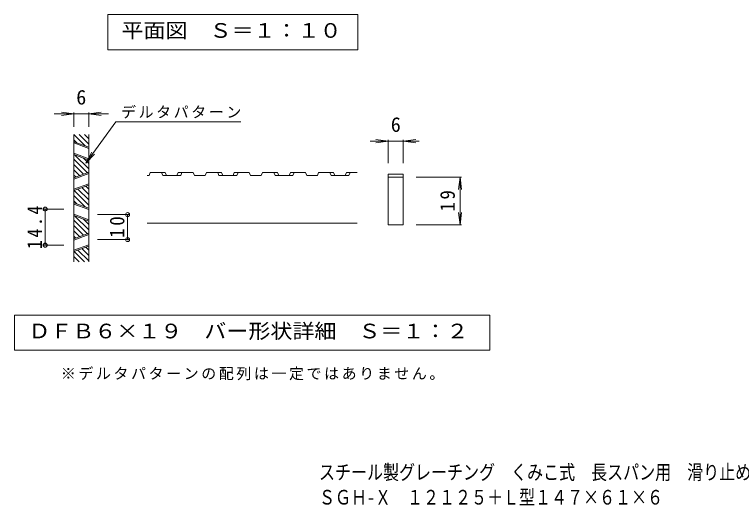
# Model space of a CAD drawing. Units: millimetres on the paper, enlarged 10 times, with parts at other scales. Extents: x -1782 to 1840, y -1371 to 1338.
# Drawn here: x -1424 to 29, y -1371 to -389 of the extents above; entities that cross this region are included whole.
import ezdxf
from ezdxf.enums import TextEntityAlignment as Align

# ---------------------------------------------------------------- set-up
doc = ezdxf.new("R2010")
doc.units = ezdxf.units.MM
doc.header["$LTSCALE"] = 10
doc.header["$PDMODE"] = 32
doc.header["$PDSIZE"] = 8
for name, color, linetype, lineweight in [('C-4', 7, 'Continuous', 9), ('D-2', 3, 'Continuous', 9), ('D-4', 7, 'Continuous', 9)]:
    doc.layers.add(name, color=color, linetype=linetype, lineweight=lineweight)
doc.layers.add('F-5_F-5ﾚｲﾔ', color=2, linetype='Continuous')
doc.styles.add('ＭＳ ゴシック', font='')
doc.styles.get('ＭＳ ゴシック').set_extended_font_data('MS Gothic')

msp = doc.modelspace()

# ---------------------------------------------------------------- linework, layer by layer
at = {"layer": 'C-4'}
for p, q in [((-1237.84, -389.41), (-1237.84, -460.01)), ((-737.84, -389.41), (-1237.84, -389.41)), ((-737.84, -389.41), (-737.84, -460.01)), ((-1237.84, -460.01), (-737.84, -460.01))]:
    msp.add_line(p, q, dxfattribs=at)
at = {"layer": 'D-2'}
for p, q in [((-1305.7, -629.4), (-1305.7, -883.96)), ((-1305.49, -629.4), (-1282.76, -652.12)), ((-1294.88, -629.4), (-1275.7, -648.57)), ((-1284.27, -629.4), (-1275.7, -637.96)), ((-1275.7, -629.4), (-1275.7, -883.96)), ((-1305.7, -639.78), (-1299.51, -645.98)), ((-1305.7, -643.71), (-1275.7, -654.71)), ((-1305.7, -646.29), (-1275.7, -657.29)), ((-1305.7, -666.9), (-1275.7, -677.9)), ((-1305.7, -669.48), (-1275.7, -680.48)), ((-1305.7, -678.56), (-1278.52, -705.74)), ((-1303.3, -670.36), (-1275.7, -697.96)), ((-1286.55, -676.5), (-1275.7, -687.35)), ((-1305.7, -689.17), (-1286.29, -708.59)), ((-1305.7, -699.78), (-1294.05, -711.43)), ((-1305.7, -715.71), (-1275.7, -704.71)), ((-1305.7, -718.29), (-1275.7, -707.29)), ((-1305.7, -710.38), (-1301.81, -714.28)), ((-1155.27, -711.59), (-1159.27, -711.59)), ((-1155.27, -711.59), (-1152.69, -705.59)), ((-1122.69, -705.59), (-1152.69, -705.59)), ((-1122.69, -705.59), (-1120.11, -711.59)), ((-1096.92, -705.59), (-1099.5, -711.59)), ((-1096.92, -705.59), (-1066.92, -705.59)), ((-1089.42, -705.59), (-1092, -711.59)), ((-1066.92, -705.59), (-1064.34, -711.59)), ((-1064.34, -711.59), (-1043.09, -711.59)), ((-1040.52, -705.59), (-1043.09, -711.59)), ((-1040.52, -705.59), (-1010.52, -705.59)), ((-1015.44, -711.59), (-1018.02, -705.59)), ((-1015.44, -711.59), (-979.82, -711.59)), ((-1007.94, -711.59), (-1010.52, -705.59)), ((-984.75, -705.59), (-987.32, -711.59)), ((-977.25, -705.59), (-979.82, -711.59)), ((-952.17, -711.59), (-930.92, -711.59)), ((-928.35, -705.59), (-930.92, -711.59)), ((-928.35, -705.59), (-898.35, -705.59)), ((-903.27, -711.59), (-905.85, -705.59)), ((-903.27, -711.59), (-867.65, -711.59)), ((-895.77, -711.59), (-898.35, -705.59)), ((-872.58, -705.59), (-875.15, -711.59)), ((-865.08, -705.59), (-867.65, -711.59)), ((-840, -711.59), (-818.75, -711.59)), ((-816.17, -705.59), (-818.75, -711.59)), ((-816.17, -705.59), (-786.17, -705.59)), ((-791.1, -711.59), (-793.67, -705.59)), ((-791.1, -711.59), (-755.48, -711.59)), ((-783.6, -711.59), (-786.17, -705.59)), ((-760.4, -705.59), (-762.98, -711.59)), ((-760.4, -705.59), (-739.04, -705.59)), ((-752.9, -705.59), (-755.48, -711.59)), ((-676.9, -708.75), (-676.9, -809.75)), ((-646.9, -708.75), (-676.9, -708.75)), ((-646.9, -708.75), (-646.9, -809.75)), ((-646.9, -714.75), (-676.9, -714.75)), ((-1305.7, -738.9), (-1275.7, -727.9)), ((-1305.7, -741.48), (-1275.7, -730.48)), ((-1297.28, -738.39), (-1275.7, -759.96)), ((-1289.52, -735.54), (-1275.7, -749.36)), ((-1281.76, -732.7), (-1275.7, -738.75)), ((-1305.7, -751.18), (-1282.76, -774.12)), ((-1305.04, -741.23), (-1275.7, -770.57)), ((-1305.7, -761.78), (-1299.51, -767.98)), ((-1305.7, -765.71), (-1275.7, -776.71)), ((-1305.7, -768.29), (-1275.7, -779.29)), ((-1305.7, -788.9), (-1275.7, -799.9)), ((-1305.7, -791.48), (-1275.7, -802.48)), ((-1303.3, -792.36), (-1275.7, -819.96)), ((-1286.55, -798.5), (-1275.7, -809.35)), ((-1305.7, -800.56), (-1278.52, -827.74)), ((-1305.7, -811.17), (-1286.29, -830.59)), ((-739.04, -806.59), (-1159.27, -806.59)), ((-646.9, -809.75), (-676.9, -809.75)), ((-1305.7, -821.78), (-1294.05, -833.43)), ((-1305.7, -837.71), (-1275.7, -826.71)), ((-1305.7, -840.29), (-1275.7, -829.29)), ((-1305.7, -832.38), (-1301.81, -836.28)), ((-1305.7, -860.9), (-1275.7, -849.9)), ((-1305.7, -863.48), (-1275.7, -852.48)), ((-1281.76, -854.7), (-1275.7, -860.75)), ((-1305.04, -863.23), (-1284.32, -883.96)), ((-1297.28, -860.39), (-1275.7, -881.96)), ((-1289.52, -857.54), (-1275.7, -871.36)), ((-1305.7, -873.18), (-1294.93, -883.96))]:
    msp.add_line(p, q, dxfattribs=at)
for points in [[(-1130.19, -705.59), (-1127.61, -711.59), (-1092, -711.59)], [(-984.75, -705.59), (-954.75, -705.59), (-952.17, -711.59)], [(-872.58, -705.59), (-842.58, -705.59), (-840, -711.59)]]:
    msp.add_lwpolyline(points, dxfattribs=at)
at = {"layer": 'D-4'}
for p, q in [((-1305.7, -588.16), (-1344.86, -588.16)), ((-1305.7, -588.16), (-1330.49, -584.9)), ((-1305.7, -588.16), (-1330.49, -591.42)), ((-1305.7, -613.69), (-1305.7, -585.16)), ((-1275.7, -588.16), (-1305.7, -588.16)), ((-1275.7, -588.16), (-1250.92, -584.9)), ((-1275.7, -613.69), (-1275.7, -585.16)), ((-1275.7, -588.16), (-1250.92, -591.42)), ((-1236.17, -588.16), (-1275.7, -588.16)), ((-1221.49, -604.11), (-971.79, -604.11)), ((-676.9, -642.79), (-712.89, -642.79)), ((-676.9, -642.79), (-701.68, -639.53)), ((-676.9, -642.79), (-701.68, -646.05)), ((-676.9, -686.73), (-676.9, -639.79)), ((-646.9, -642.79), (-676.9, -642.79)), ((-646.9, -642.79), (-622.11, -639.53)), ((-646.9, -686.73), (-646.9, -639.79)), ((-646.9, -642.79), (-622.11, -646.05)), ((-615.31, -642.79), (-646.9, -642.79)), ((-1281.45, -686.53), (-1264.23, -668.4)), ((-621.46, -714.75), (-530.47, -714.75)), ((-533.47, -714.75), (-536.73, -739.53)), ((-533.47, -809.75), (-533.47, -714.75)), ((-533.47, -714.75), (-530.2, -739.53)), ((-1365.92, -778.59), (-1325.7, -778.59)), ((-1362.92, -778.59), (-1362.92, -850.59)), ((-1195.15, -789.59), (-1257.98, -789.59)), ((-1198.15, -789.59), (-1198.15, -839.59)), ((-533.47, -809.75), (-536.73, -784.96)), ((-533.47, -809.75), (-530.2, -784.96)), ((-621.46, -809.75), (-530.47, -809.75)), ((-1195.15, -839.59), (-1257.98, -839.59)), ((-1365.92, -850.59), (-1325.7, -850.59)), ((-474.15, -990.75), (-1424.15, -990.75)), ((-1424.15, -990.75), (-1424.15, -1060.75)), ((-474.15, -990.75), (-474.15, -1060.75)), ((-474.15, -1060.75), (-1424.15, -1060.75))]:
    msp.add_line(p, q, dxfattribs=at)
msp.add_lwpolyline([(-1221.49, -604.11), (-1281.45, -686.53), (-1269.5, -664.56)], dxfattribs=at)
for p in [(-1362.92, -778.59), (-1198.15, -789.59), (-1198.15, -839.59), (-1362.92, -850.59)]:
    msp.add_point(p, dxfattribs=at)

# ---------------------------------------------------------------- texts
at = {"layer": 'C-4', "color": 2, "style": 'ＭＳ ゴシック', "width": 1.1}
msp.add_text('平面図\u3000Ｓ＝１：１０', height=29.33, dxfattribs=at).set_placement((-1210.34, -444.71), align=Align.BOTTOM_LEFT)
at = {"layer": 'D-4', "color": 2, "style": 'ＭＳ ゴシック'}
for p in [(-1300.7, -578.16), (-671.9, -632.79)]:
    msp.add_text('6', height=29.33, dxfattribs=at).set_placement(p, align=Align.BOTTOM_LEFT)
at = {"layer": 'D-4', "color": 2, "style": 'ＭＳ ゴシック', "width": 1.1}
msp.add_text('ＤＦＢ６×１９\u3000バー形状詳細\u3000Ｓ＝１：２', height=29.33, dxfattribs=at).set_placement((-1396.65, -1045.75), align=Align.BOTTOM_LEFT)
at = {"layer": 'D-4', "char_height": 21.99, "attachment_point": 7, "style": 'ＭＳ ゴシック'}
for s, insert in [('\\T1.17;デルタパターン', (-1211.27, -597.17)), ('\\T1.17;※デルタパターンの配列は一定ではありません。', (-1331.65, -1120.75))]:
    msp.add_mtext(s, dxfattribs=dict(at, insert=insert))
at = {"layer": 'D-4', "color": 2, "char_height": 29.33, "attachment_point": 7, "rotation": 90, "style": 'ＭＳ ゴシック'}
for s, insert in [('\\T1.27;\\W0.95;19', (-543.47, -783.5)), ('\\T1.28;\\W0.9;14.4', (-1368.92, -858.34)), ('\\T1.27;\\W0.95;10', (-1204.15, -835.84))]:
    msp.add_mtext(s, dxfattribs=dict(at, insert=insert))
at = {"layer": 'F-5_F-5ﾚｲﾔ', "style": 'ＭＳ ゴシック', "width": 0.8}
for s, p in [('スチール製グレーチング\u3000くみこ式\u3000長スパン用\u3000滑り止め模様付\u3000横断溝用', (-815.45, -1328.11)), ('ＳＧＨ-Ｘ\u3000１２１２５＋Ｌ型１４７×６１×６', (-815.45, -1378.11))]:
    msp.add_text(s, height=29.33, dxfattribs=at).set_placement(p, align=Align.BOTTOM_LEFT)

doc.saveas('drawing.dxf')
